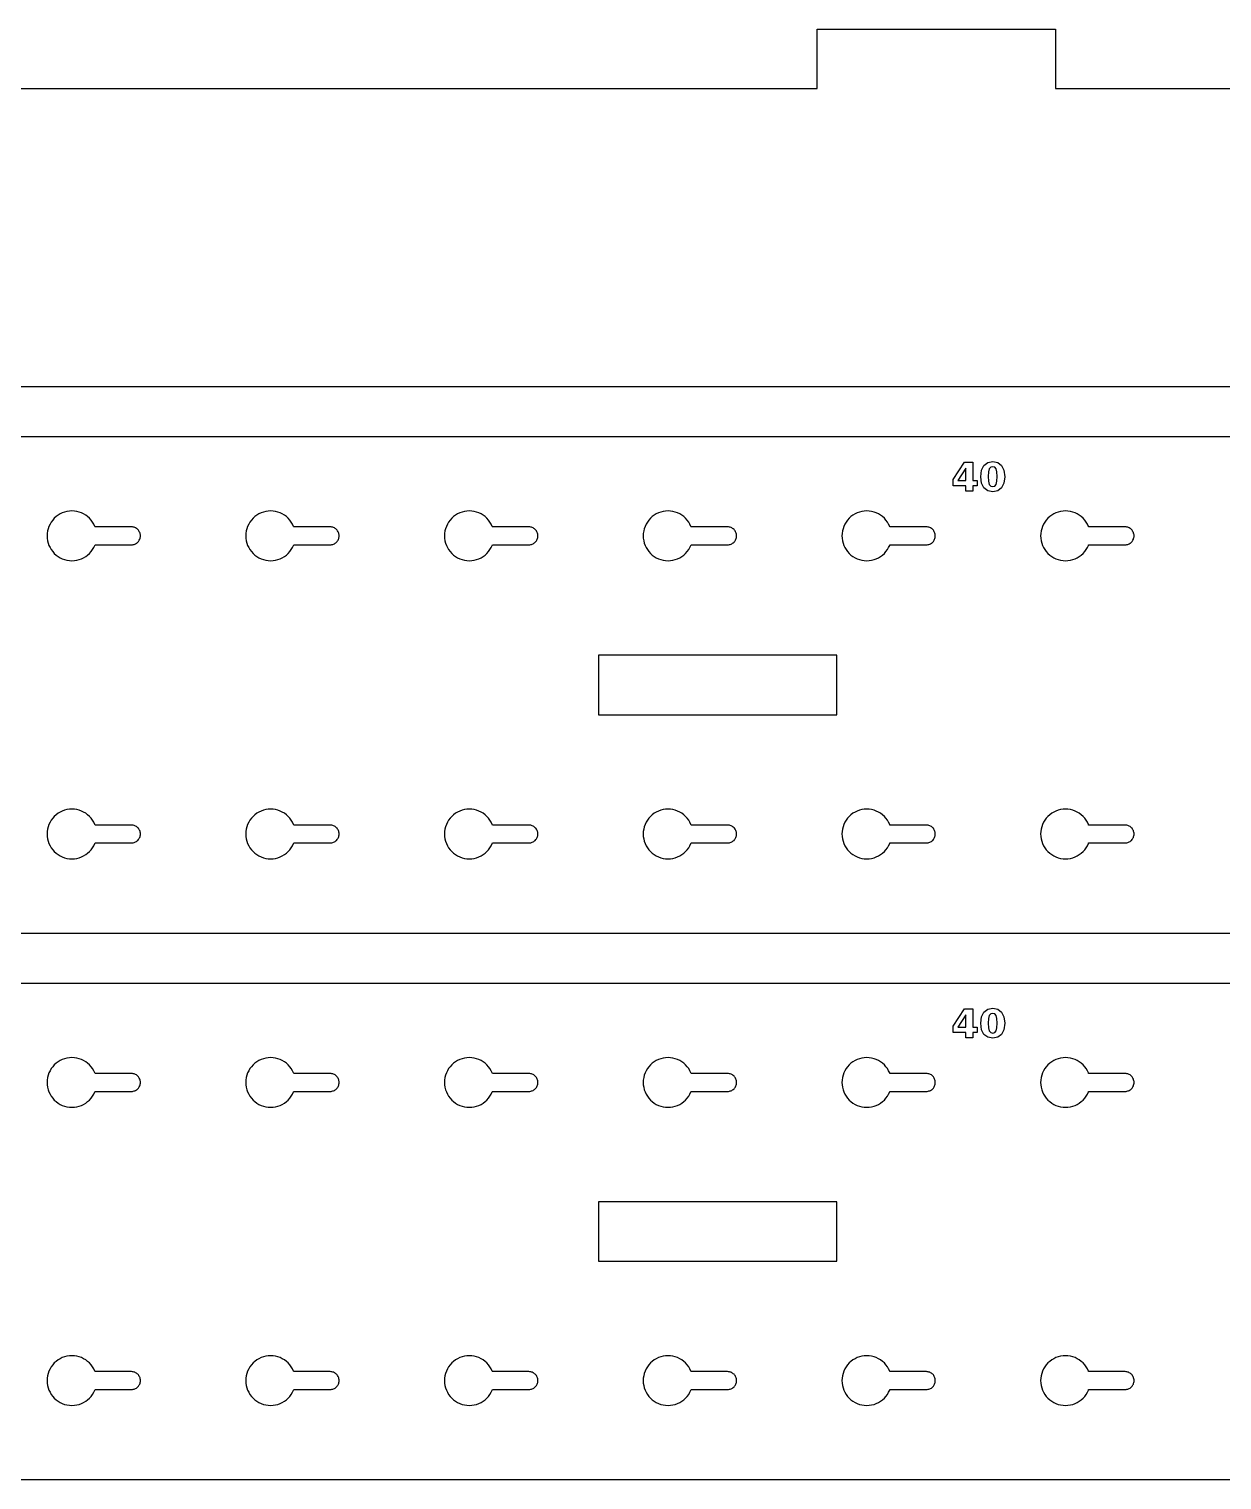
# Model space of a CAD drawing. Header units: millimetres. Extents: x 12 to 1034, y 12 to 869.
# Drawn here: x 334.2 to 454.2, y 722.7 to 868.7 of the extents above; entities that cross this region are included whole.
import ezdxf

# ---------------------------------------------------------------- set-up
doc = ezdxf.new("R2010")
doc.units = ezdxf.units.MM
doc.layers.add('CUT', color=1, linetype='Continuous')
doc.layers.add('ENGRAVE', color=5, linetype='Continuous')

msp = doc.modelspace()

# ---------------------------------------------------------------- linework, layer by layer
at = {"layer": 'CUT', "color": 1}
msp.add_lwpolyline([(780.5, 832.72), (40.5, 832.72), (40.5, 837.72), (12.5, 837.72), (12.5, 857.72), (40.5, 857.72), (40.5, 862.72), (83.5, 862.72), (83.5, 868.72), (107.5, 868.72), (107.5, 862.72), (193.5, 862.72), (193.5, 868.72), (217.5, 868.72), (217.5, 862.72), (303.5, 862.72), (303.5, 868.72), (327.5, 868.72), (327.5, 862.72), (413.5, 862.72), (413.5, 868.72), (437.5, 868.72), (437.5, 862.72), (523.5, 862.72)], dxfattribs=at)
for points in [[(12.5, 822.72), (18.5, 822.72), (18.5, 827.72), (758.5, 827.72), (758.5, 822.72), (764.5, 822.72), (764.5, 782.72), (758.5, 782.72), (758.5, 777.72), (18.5, 777.72), (18.5, 782.72), (12.5, 782.72)], [(340.09, 815.79), (340.27, 815.95), (340.43, 816.13), (340.58, 816.33), (340.7, 816.54), (340.81, 816.76), (340.83, 816.82), (344.5, 816.82), (344.59, 816.82), (344.68, 816.84), (344.76, 816.86), (344.84, 816.89), (344.92, 816.92), (345, 816.97), (345.07, 817.02), (345.14, 817.08), (345.2, 817.15), (345.25, 817.22), (345.29, 817.29), (345.33, 817.37), (345.36, 817.46), (345.38, 817.54), (345.4, 817.63), (345.4, 817.72), (345.4, 817.81), (345.38, 817.89), (345.36, 817.98), (345.33, 818.06), (345.29, 818.14), (345.25, 818.22), (345.2, 818.29), (345.14, 818.35), (345.07, 818.41), (345, 818.47), (344.92, 818.51), (344.84, 818.55), (344.76, 818.58), (344.68, 818.6), (344.59, 818.61), (344.5, 818.62), (340.83, 818.62), (340.81, 818.67), (340.7, 818.9), (340.58, 819.11), (340.43, 819.3), (340.27, 819.49), (340.09, 819.65), (339.89, 819.8), (339.68, 819.92), (339.46, 820.03), (339.23, 820.11), (338.99, 820.17), (338.75, 820.21), (338.5, 820.22), (338.25, 820.21), (338.01, 820.17), (337.77, 820.11), (337.54, 820.03), (337.32, 819.92), (337.11, 819.8), (336.91, 819.65), (336.73, 819.49), (336.57, 819.3), (336.42, 819.11), (336.3, 818.9), (336.19, 818.67), (336.11, 818.44), (336.05, 818.21), (336.01, 817.96), (336, 817.72), (336.01, 817.47), (336.05, 817.23), (336.11, 816.99), (336.19, 816.76), (336.3, 816.54), (336.42, 816.33), (336.57, 816.13), (336.73, 815.95), (336.91, 815.79), (337.11, 815.64), (337.32, 815.51), (337.54, 815.41), (337.77, 815.33), (338.01, 815.27), (338.25, 815.23), (338.5, 815.22), (338.75, 815.23), (338.99, 815.27), (339.23, 815.33), (339.46, 815.41), (339.68, 815.51), (339.89, 815.64)], [(360.09, 815.79), (360.27, 815.95), (360.43, 816.13), (360.58, 816.33), (360.7, 816.54), (360.81, 816.76), (360.83, 816.82), (364.5, 816.82), (364.59, 816.82), (364.68, 816.84), (364.76, 816.86), (364.84, 816.89), (364.92, 816.92), (365, 816.97), (365.07, 817.02), (365.14, 817.08), (365.2, 817.15), (365.25, 817.22), (365.29, 817.29), (365.33, 817.37), (365.36, 817.46), (365.38, 817.54), (365.4, 817.63), (365.4, 817.72), (365.4, 817.81), (365.38, 817.89), (365.36, 817.98), (365.33, 818.06), (365.29, 818.14), (365.25, 818.22), (365.2, 818.29), (365.14, 818.35), (365.07, 818.41), (365, 818.47), (364.92, 818.51), (364.84, 818.55), (364.76, 818.58), (364.68, 818.6), (364.59, 818.61), (364.5, 818.62), (360.83, 818.62), (360.81, 818.67), (360.7, 818.9), (360.58, 819.11), (360.43, 819.3), (360.27, 819.49), (360.09, 819.65), (359.89, 819.8), (359.68, 819.92), (359.46, 820.03), (359.23, 820.11), (358.99, 820.17), (358.75, 820.21), (358.5, 820.22), (358.25, 820.21), (358.01, 820.17), (357.77, 820.11), (357.54, 820.03), (357.32, 819.92), (357.11, 819.8), (356.91, 819.65), (356.73, 819.49), (356.57, 819.3), (356.42, 819.11), (356.3, 818.9), (356.19, 818.67), (356.11, 818.44), (356.05, 818.21), (356.01, 817.96), (356, 817.72), (356.01, 817.47), (356.05, 817.23), (356.11, 816.99), (356.19, 816.76), (356.3, 816.54), (356.42, 816.33), (356.57, 816.13), (356.73, 815.95), (356.91, 815.79), (357.11, 815.64), (357.32, 815.51), (357.54, 815.41), (357.77, 815.33), (358.01, 815.27), (358.25, 815.23), (358.5, 815.22), (358.75, 815.23), (358.99, 815.27), (359.23, 815.33), (359.46, 815.41), (359.68, 815.51), (359.89, 815.64)], [(379.89, 815.64), (380.09, 815.79), (380.27, 815.95), (380.43, 816.13), (380.58, 816.33), (380.7, 816.54), (380.81, 816.76), (380.83, 816.82), (384.5, 816.82), (384.59, 816.82), (384.68, 816.84), (384.76, 816.86), (384.84, 816.89), (384.92, 816.92), (385, 816.97), (385.07, 817.02), (385.14, 817.08), (385.2, 817.15), (385.25, 817.22), (385.29, 817.29), (385.33, 817.37), (385.36, 817.46), (385.38, 817.54), (385.4, 817.63), (385.4, 817.72), (385.4, 817.81), (385.38, 817.89), (385.36, 817.98), (385.33, 818.06), (385.29, 818.14), (385.25, 818.22), (385.2, 818.29), (385.14, 818.35), (385.07, 818.41), (385, 818.47), (384.92, 818.51), (384.84, 818.55), (384.76, 818.58), (384.68, 818.6), (384.59, 818.61), (384.5, 818.62), (380.83, 818.62), (380.81, 818.67), (380.7, 818.9), (380.58, 819.11), (380.43, 819.3), (380.27, 819.49), (380.09, 819.65), (379.89, 819.8), (379.68, 819.92), (379.46, 820.03), (379.23, 820.11), (378.99, 820.17), (378.75, 820.21), (378.5, 820.22), (378.25, 820.21), (378.01, 820.17), (377.77, 820.11), (377.54, 820.03), (377.32, 819.92), (377.11, 819.8), (376.91, 819.65), (376.73, 819.49), (376.57, 819.3), (376.42, 819.11), (376.3, 818.9), (376.19, 818.67), (376.11, 818.44), (376.05, 818.21), (376.01, 817.96), (376, 817.72), (376.01, 817.47), (376.05, 817.23), (376.11, 816.99), (376.19, 816.76), (376.3, 816.54), (376.42, 816.33), (376.57, 816.13), (376.73, 815.95), (376.91, 815.79), (377.11, 815.64), (377.32, 815.51), (377.54, 815.41), (377.77, 815.33), (378.01, 815.27), (378.25, 815.23), (378.5, 815.22), (378.75, 815.23), (378.99, 815.27), (379.23, 815.33), (379.46, 815.41), (379.68, 815.51)], [(399.89, 815.64), (400.09, 815.79), (400.27, 815.95), (400.43, 816.13), (400.58, 816.33), (400.7, 816.54), (400.81, 816.76), (400.83, 816.82), (404.5, 816.82), (404.59, 816.82), (404.68, 816.84), (404.76, 816.86), (404.84, 816.89), (404.92, 816.92), (405, 816.97), (405.07, 817.02), (405.14, 817.08), (405.2, 817.15), (405.25, 817.22), (405.29, 817.29), (405.33, 817.37), (405.36, 817.46), (405.38, 817.54), (405.4, 817.63), (405.4, 817.72), (405.4, 817.81), (405.38, 817.89), (405.36, 817.98), (405.33, 818.06), (405.29, 818.14), (405.25, 818.22), (405.2, 818.29), (405.14, 818.35), (405.07, 818.41), (405, 818.47), (404.92, 818.51), (404.84, 818.55), (404.76, 818.58), (404.68, 818.6), (404.59, 818.61), (404.5, 818.62), (400.83, 818.62), (400.81, 818.67), (400.7, 818.9), (400.58, 819.11), (400.43, 819.3), (400.27, 819.49), (400.09, 819.65), (399.89, 819.8), (399.68, 819.92), (399.46, 820.03), (399.23, 820.11), (398.99, 820.17), (398.75, 820.21), (398.5, 820.22), (398.25, 820.21), (398.01, 820.17), (397.77, 820.11), (397.54, 820.03), (397.32, 819.92), (397.11, 819.8), (396.91, 819.65), (396.73, 819.49), (396.57, 819.3), (396.42, 819.11), (396.3, 818.9), (396.19, 818.67), (396.11, 818.44), (396.05, 818.21), (396.01, 817.96), (396, 817.72), (396.01, 817.47), (396.05, 817.23), (396.11, 816.99), (396.19, 816.76), (396.3, 816.54), (396.42, 816.33), (396.57, 816.13), (396.73, 815.95), (396.91, 815.79), (397.11, 815.64), (397.32, 815.51), (397.54, 815.41), (397.77, 815.33), (398.01, 815.27), (398.25, 815.23), (398.5, 815.22), (398.75, 815.23), (398.99, 815.27), (399.23, 815.33), (399.46, 815.41), (399.68, 815.51)], [(420.09, 815.79), (420.27, 815.95), (420.43, 816.13), (420.58, 816.33), (420.7, 816.54), (420.81, 816.76), (420.83, 816.82), (424.5, 816.82), (424.59, 816.82), (424.68, 816.84), (424.76, 816.86), (424.84, 816.89), (424.92, 816.92), (425, 816.97), (425.07, 817.02), (425.14, 817.08), (425.2, 817.15), (425.25, 817.22), (425.29, 817.29), (425.33, 817.37), (425.36, 817.46), (425.38, 817.54), (425.4, 817.63), (425.4, 817.72), (425.4, 817.81), (425.38, 817.89), (425.36, 817.98), (425.33, 818.06), (425.29, 818.14), (425.25, 818.22), (425.2, 818.29), (425.14, 818.35), (425.07, 818.41), (425, 818.47), (424.92, 818.51), (424.84, 818.55), (424.76, 818.58), (424.68, 818.6), (424.59, 818.61), (424.5, 818.62), (420.83, 818.62), (420.81, 818.67), (420.7, 818.9), (420.58, 819.11), (420.43, 819.3), (420.27, 819.49), (420.09, 819.65), (419.89, 819.8), (419.68, 819.92), (419.46, 820.03), (419.23, 820.11), (418.99, 820.17), (418.75, 820.21), (418.5, 820.22), (418.25, 820.21), (418.01, 820.17), (417.77, 820.11), (417.54, 820.03), (417.32, 819.92), (417.11, 819.8), (416.91, 819.65), (416.73, 819.49), (416.57, 819.3), (416.42, 819.11), (416.3, 818.9), (416.19, 818.67), (416.11, 818.44), (416.05, 818.21), (416.01, 817.96), (416, 817.72), (416.01, 817.47), (416.05, 817.23), (416.11, 816.99), (416.19, 816.76), (416.3, 816.54), (416.42, 816.33), (416.57, 816.13), (416.73, 815.95), (416.91, 815.79), (417.11, 815.64), (417.32, 815.51), (417.54, 815.41), (417.77, 815.33), (418.01, 815.27), (418.25, 815.23), (418.5, 815.22), (418.75, 815.23), (418.99, 815.27), (419.23, 815.33), (419.46, 815.41), (419.68, 815.51), (419.89, 815.64)], [(440.09, 815.79), (440.27, 815.95), (440.43, 816.13), (440.58, 816.33), (440.7, 816.54), (440.81, 816.76), (440.83, 816.82), (444.5, 816.82), (444.59, 816.82), (444.68, 816.84), (444.76, 816.86), (444.84, 816.89), (444.92, 816.92), (445, 816.97), (445.07, 817.02), (445.14, 817.08), (445.2, 817.15), (445.25, 817.22), (445.29, 817.29), (445.33, 817.37), (445.36, 817.46), (445.38, 817.54), (445.4, 817.63), (445.4, 817.72), (445.4, 817.81), (445.38, 817.89), (445.36, 817.98), (445.33, 818.06), (445.29, 818.14), (445.25, 818.22), (445.2, 818.29), (445.14, 818.35), (445.07, 818.41), (445, 818.47), (444.92, 818.51), (444.84, 818.55), (444.76, 818.58), (444.68, 818.6), (444.59, 818.61), (444.5, 818.62), (440.83, 818.62), (440.81, 818.67), (440.7, 818.9), (440.58, 819.11), (440.43, 819.3), (440.27, 819.49), (440.09, 819.65), (439.89, 819.8), (439.68, 819.92), (439.46, 820.03), (439.23, 820.11), (438.99, 820.17), (438.75, 820.21), (438.5, 820.22), (438.25, 820.21), (438.01, 820.17), (437.77, 820.11), (437.54, 820.03), (437.32, 819.92), (437.11, 819.8), (436.91, 819.65), (436.73, 819.49), (436.57, 819.3), (436.42, 819.11), (436.3, 818.9), (436.19, 818.67), (436.11, 818.44), (436.05, 818.21), (436.01, 817.96), (436, 817.72), (436.01, 817.47), (436.05, 817.23), (436.11, 816.99), (436.19, 816.76), (436.3, 816.54), (436.42, 816.33), (436.57, 816.13), (436.73, 815.95), (436.91, 815.79), (437.11, 815.64), (437.32, 815.51), (437.54, 815.41), (437.77, 815.33), (438.01, 815.27), (438.25, 815.23), (438.5, 815.22), (438.75, 815.23), (438.99, 815.27), (439.23, 815.33), (439.46, 815.41), (439.68, 815.51), (439.89, 815.64)], [(391.5, 805.72), (391.5, 799.72), (415.5, 799.72), (415.5, 805.72)], [(339.89, 785.64), (340.09, 785.79), (340.27, 785.95), (340.43, 786.13), (340.58, 786.33), (340.7, 786.54), (340.81, 786.76), (340.83, 786.82), (344.5, 786.82), (344.59, 786.82), (344.68, 786.84), (344.76, 786.86), (344.84, 786.89), (344.92, 786.92), (345, 786.97), (345.07, 787.02), (345.14, 787.08), (345.2, 787.15), (345.25, 787.22), (345.29, 787.29), (345.33, 787.37), (345.36, 787.46), (345.38, 787.54), (345.4, 787.63), (345.4, 787.72), (345.4, 787.81), (345.38, 787.89), (345.36, 787.98), (345.33, 788.06), (345.29, 788.14), (345.25, 788.22), (345.2, 788.29), (345.14, 788.35), (345.07, 788.41), (345, 788.47), (344.92, 788.51), (344.84, 788.55), (344.76, 788.58), (344.68, 788.6), (344.59, 788.61), (344.5, 788.62), (340.83, 788.62), (340.81, 788.67), (340.7, 788.9), (340.58, 789.11), (340.43, 789.3), (340.27, 789.49), (340.09, 789.65), (339.89, 789.8), (339.68, 789.92), (339.46, 790.03), (339.23, 790.11), (338.99, 790.17), (338.75, 790.21), (338.5, 790.22), (338.25, 790.21), (338.01, 790.17), (337.77, 790.11), (337.54, 790.03), (337.32, 789.92), (337.11, 789.8), (336.91, 789.65), (336.73, 789.49), (336.57, 789.3), (336.42, 789.11), (336.3, 788.9), (336.19, 788.67), (336.11, 788.44), (336.05, 788.21), (336.01, 787.96), (336, 787.72), (336.01, 787.47), (336.05, 787.23), (336.11, 786.99), (336.19, 786.76), (336.3, 786.54), (336.42, 786.33), (336.57, 786.13), (336.73, 785.95), (336.91, 785.79), (337.11, 785.64), (337.32, 785.51), (337.54, 785.41), (337.77, 785.33), (338.01, 785.27), (338.25, 785.23), (338.5, 785.22), (338.75, 785.23), (338.99, 785.27), (339.23, 785.33), (339.46, 785.41), (339.68, 785.51)], [(360.09, 785.79), (360.27, 785.95), (360.43, 786.13), (360.58, 786.33), (360.7, 786.54), (360.81, 786.76), (360.83, 786.82), (364.5, 786.82), (364.59, 786.82), (364.68, 786.84), (364.76, 786.86), (364.84, 786.89), (364.92, 786.92), (365, 786.97), (365.07, 787.02), (365.14, 787.08), (365.2, 787.15), (365.25, 787.22), (365.29, 787.29), (365.33, 787.37), (365.36, 787.46), (365.38, 787.54), (365.4, 787.63), (365.4, 787.72), (365.4, 787.81), (365.38, 787.89), (365.36, 787.98), (365.33, 788.06), (365.29, 788.14), (365.25, 788.22), (365.2, 788.29), (365.14, 788.35), (365.07, 788.41), (365, 788.47), (364.92, 788.51), (364.84, 788.55), (364.76, 788.58), (364.68, 788.6), (364.59, 788.61), (364.5, 788.62), (360.83, 788.62), (360.81, 788.67), (360.7, 788.9), (360.58, 789.11), (360.43, 789.3), (360.27, 789.49), (360.09, 789.65), (359.89, 789.8), (359.68, 789.92), (359.46, 790.03), (359.23, 790.11), (358.99, 790.17), (358.75, 790.21), (358.5, 790.22), (358.25, 790.21), (358.01, 790.17), (357.77, 790.11), (357.54, 790.03), (357.32, 789.92), (357.11, 789.8), (356.91, 789.65), (356.73, 789.49), (356.57, 789.3), (356.42, 789.11), (356.3, 788.9), (356.19, 788.67), (356.11, 788.44), (356.05, 788.21), (356.01, 787.96), (356, 787.72), (356.01, 787.47), (356.05, 787.23), (356.11, 786.99), (356.19, 786.76), (356.3, 786.54), (356.42, 786.33), (356.57, 786.13), (356.73, 785.95), (356.91, 785.79), (357.11, 785.64), (357.32, 785.51), (357.54, 785.41), (357.77, 785.33), (358.01, 785.27), (358.25, 785.23), (358.5, 785.22), (358.75, 785.23), (358.99, 785.27), (359.23, 785.33), (359.46, 785.41), (359.68, 785.51), (359.89, 785.64)], [(380.09, 785.79), (380.27, 785.95), (380.43, 786.13), (380.58, 786.33), (380.7, 786.54), (380.81, 786.76), (380.83, 786.82), (384.5, 786.82), (384.59, 786.82), (384.68, 786.84), (384.76, 786.86), (384.84, 786.89), (384.92, 786.92), (385, 786.97), (385.07, 787.02), (385.14, 787.08), (385.2, 787.15), (385.25, 787.22), (385.29, 787.29), (385.33, 787.37), (385.36, 787.46), (385.38, 787.54), (385.4, 787.63), (385.4, 787.72), (385.4, 787.81), (385.38, 787.89), (385.36, 787.98), (385.33, 788.06), (385.29, 788.14), (385.25, 788.22), (385.2, 788.29), (385.14, 788.35), (385.07, 788.41), (385, 788.47), (384.92, 788.51), (384.84, 788.55), (384.76, 788.58), (384.68, 788.6), (384.59, 788.61), (384.5, 788.62), (380.83, 788.62), (380.81, 788.67), (380.7, 788.9), (380.58, 789.11), (380.43, 789.3), (380.27, 789.49), (380.09, 789.65), (379.89, 789.8), (379.68, 789.92), (379.46, 790.03), (379.23, 790.11), (378.99, 790.17), (378.75, 790.21), (378.5, 790.22), (378.25, 790.21), (378.01, 790.17), (377.77, 790.11), (377.54, 790.03), (377.32, 789.92), (377.11, 789.8), (376.91, 789.65), (376.73, 789.49), (376.57, 789.3), (376.42, 789.11), (376.3, 788.9), (376.19, 788.67), (376.11, 788.44), (376.05, 788.21), (376.01, 787.96), (376, 787.72), (376.01, 787.47), (376.05, 787.23), (376.11, 786.99), (376.19, 786.76), (376.3, 786.54), (376.42, 786.33), (376.57, 786.13), (376.73, 785.95), (376.91, 785.79), (377.11, 785.64), (377.32, 785.51), (377.54, 785.41), (377.77, 785.33), (378.01, 785.27), (378.25, 785.23), (378.5, 785.22), (378.75, 785.23), (378.99, 785.27), (379.23, 785.33), (379.46, 785.41), (379.68, 785.51), (379.89, 785.64)], [(400.09, 785.79), (400.27, 785.95), (400.43, 786.13), (400.58, 786.33), (400.7, 786.54), (400.81, 786.76), (400.83, 786.82), (404.5, 786.82), (404.59, 786.82), (404.68, 786.84), (404.76, 786.86), (404.84, 786.89), (404.92, 786.92), (405, 786.97), (405.07, 787.02), (405.14, 787.08), (405.2, 787.15), (405.25, 787.22), (405.29, 787.29), (405.33, 787.37), (405.36, 787.46), (405.38, 787.54), (405.4, 787.63), (405.4, 787.72), (405.4, 787.81), (405.38, 787.89), (405.36, 787.98), (405.33, 788.06), (405.29, 788.14), (405.25, 788.22), (405.2, 788.29), (405.14, 788.35), (405.07, 788.41), (405, 788.47), (404.92, 788.51), (404.84, 788.55), (404.76, 788.58), (404.68, 788.6), (404.59, 788.61), (404.5, 788.62), (400.83, 788.62), (400.81, 788.67), (400.7, 788.9), (400.58, 789.11), (400.43, 789.3), (400.27, 789.49), (400.09, 789.65), (399.89, 789.8), (399.68, 789.92), (399.46, 790.03), (399.23, 790.11), (398.99, 790.17), (398.75, 790.21), (398.5, 790.22), (398.25, 790.21), (398.01, 790.17), (397.77, 790.11), (397.54, 790.03), (397.32, 789.92), (397.11, 789.8), (396.91, 789.65), (396.73, 789.49), (396.57, 789.3), (396.42, 789.11), (396.3, 788.9), (396.19, 788.67), (396.11, 788.44), (396.05, 788.21), (396.01, 787.96), (396, 787.72), (396.01, 787.47), (396.05, 787.23), (396.11, 786.99), (396.19, 786.76), (396.3, 786.54), (396.42, 786.33), (396.57, 786.13), (396.73, 785.95), (396.91, 785.79), (397.11, 785.64), (397.32, 785.51), (397.54, 785.41), (397.77, 785.33), (398.01, 785.27), (398.25, 785.23), (398.5, 785.22), (398.75, 785.23), (398.99, 785.27), (399.23, 785.33), (399.46, 785.41), (399.68, 785.51), (399.89, 785.64)], [(419.89, 785.64), (420.09, 785.79), (420.27, 785.95), (420.43, 786.13), (420.58, 786.33), (420.7, 786.54), (420.81, 786.76), (420.83, 786.82), (424.5, 786.82), (424.59, 786.82), (424.68, 786.84), (424.76, 786.86), (424.84, 786.89), (424.92, 786.92), (425, 786.97), (425.07, 787.02), (425.14, 787.08), (425.2, 787.15), (425.25, 787.22), (425.29, 787.29), (425.33, 787.37), (425.36, 787.46), (425.38, 787.54), (425.4, 787.63), (425.4, 787.72), (425.4, 787.81), (425.38, 787.89), (425.36, 787.98), (425.33, 788.06), (425.29, 788.14), (425.25, 788.22), (425.2, 788.29), (425.14, 788.35), (425.07, 788.41), (425, 788.47), (424.92, 788.51), (424.84, 788.55), (424.76, 788.58), (424.68, 788.6), (424.59, 788.61), (424.5, 788.62), (420.83, 788.62), (420.81, 788.67), (420.7, 788.9), (420.58, 789.11), (420.43, 789.3), (420.27, 789.49), (420.09, 789.65), (419.89, 789.8), (419.68, 789.92), (419.46, 790.03), (419.23, 790.11), (418.99, 790.17), (418.75, 790.21), (418.5, 790.22), (418.25, 790.21), (418.01, 790.17), (417.77, 790.11), (417.54, 790.03), (417.32, 789.92), (417.11, 789.8), (416.91, 789.65), (416.73, 789.49), (416.57, 789.3), (416.42, 789.11), (416.3, 788.9), (416.19, 788.67), (416.11, 788.44), (416.05, 788.21), (416.01, 787.96), (416, 787.72), (416.01, 787.47), (416.05, 787.23), (416.11, 786.99), (416.19, 786.76), (416.3, 786.54), (416.42, 786.33), (416.57, 786.13), (416.73, 785.95), (416.91, 785.79), (417.11, 785.64), (417.32, 785.51), (417.54, 785.41), (417.77, 785.33), (418.01, 785.27), (418.25, 785.23), (418.5, 785.22), (418.75, 785.23), (418.99, 785.27), (419.23, 785.33), (419.46, 785.41), (419.68, 785.51)], [(439.89, 785.64), (440.09, 785.79), (440.27, 785.95), (440.43, 786.13), (440.58, 786.33), (440.7, 786.54), (440.81, 786.76), (440.83, 786.82), (444.5, 786.82), (444.59, 786.82), (444.68, 786.84), (444.76, 786.86), (444.84, 786.89), (444.92, 786.92), (445, 786.97), (445.07, 787.02), (445.14, 787.08), (445.2, 787.15), (445.25, 787.22), (445.29, 787.29), (445.33, 787.37), (445.36, 787.46), (445.38, 787.54), (445.4, 787.63), (445.4, 787.72), (445.4, 787.81), (445.38, 787.89), (445.36, 787.98), (445.33, 788.06), (445.29, 788.14), (445.25, 788.22), (445.2, 788.29), (445.14, 788.35), (445.07, 788.41), (445, 788.47), (444.92, 788.51), (444.84, 788.55), (444.76, 788.58), (444.68, 788.6), (444.59, 788.61), (444.5, 788.62), (440.83, 788.62), (440.81, 788.67), (440.7, 788.9), (440.58, 789.11), (440.43, 789.3), (440.27, 789.49), (440.09, 789.65), (439.89, 789.8), (439.68, 789.92), (439.46, 790.03), (439.23, 790.11), (438.99, 790.17), (438.75, 790.21), (438.5, 790.22), (438.25, 790.21), (438.01, 790.17), (437.77, 790.11), (437.54, 790.03), (437.32, 789.92), (437.11, 789.8), (436.91, 789.65), (436.73, 789.49), (436.57, 789.3), (436.42, 789.11), (436.3, 788.9), (436.19, 788.67), (436.11, 788.44), (436.05, 788.21), (436.01, 787.96), (436, 787.72), (436.01, 787.47), (436.05, 787.23), (436.11, 786.99), (436.19, 786.76), (436.3, 786.54), (436.42, 786.33), (436.57, 786.13), (436.73, 785.95), (436.91, 785.79), (437.11, 785.64), (437.32, 785.51), (437.54, 785.41), (437.77, 785.33), (438.01, 785.27), (438.25, 785.23), (438.5, 785.22), (438.75, 785.23), (438.99, 785.27), (439.23, 785.33), (439.46, 785.41), (439.68, 785.51)], [(12.5, 767.72), (18.5, 767.72), (18.5, 772.72), (758.5, 772.72), (758.5, 767.72), (764.5, 767.72), (764.5, 727.72), (758.5, 727.72), (758.5, 722.72), (18.5, 722.72), (18.5, 727.72), (12.5, 727.72)], [(340.09, 760.79), (340.27, 760.95), (340.43, 761.13), (340.58, 761.33), (340.7, 761.54), (340.81, 761.76), (340.83, 761.82), (344.5, 761.82), (344.59, 761.82), (344.68, 761.84), (344.76, 761.86), (344.84, 761.89), (344.92, 761.92), (345, 761.97), (345.07, 762.02), (345.14, 762.08), (345.2, 762.15), (345.25, 762.22), (345.29, 762.29), (345.33, 762.37), (345.36, 762.46), (345.38, 762.54), (345.4, 762.63), (345.4, 762.72), (345.4, 762.81), (345.38, 762.89), (345.36, 762.98), (345.33, 763.06), (345.29, 763.14), (345.25, 763.22), (345.2, 763.29), (345.14, 763.35), (345.07, 763.41), (345, 763.47), (344.92, 763.51), (344.84, 763.55), (344.76, 763.58), (344.68, 763.6), (344.59, 763.61), (344.5, 763.62), (340.83, 763.62), (340.81, 763.67), (340.7, 763.9), (340.58, 764.11), (340.43, 764.3), (340.27, 764.49), (340.09, 764.65), (339.89, 764.8), (339.68, 764.92), (339.46, 765.03), (339.23, 765.11), (338.99, 765.17), (338.75, 765.21), (338.5, 765.22), (338.25, 765.21), (338.01, 765.17), (337.77, 765.11), (337.54, 765.03), (337.32, 764.92), (337.11, 764.8), (336.91, 764.65), (336.73, 764.49), (336.57, 764.3), (336.42, 764.11), (336.3, 763.9), (336.19, 763.67), (336.11, 763.44), (336.05, 763.21), (336.01, 762.96), (336, 762.72), (336.01, 762.47), (336.05, 762.23), (336.11, 761.99), (336.19, 761.76), (336.3, 761.54), (336.42, 761.33), (336.57, 761.13), (336.73, 760.95), (336.91, 760.79), (337.11, 760.64), (337.32, 760.51), (337.54, 760.41), (337.77, 760.33), (338.01, 760.27), (338.25, 760.23), (338.5, 760.22), (338.75, 760.23), (338.99, 760.27), (339.23, 760.33), (339.46, 760.41), (339.68, 760.51), (339.89, 760.64)], [(360.09, 760.79), (360.27, 760.95), (360.43, 761.13), (360.58, 761.33), (360.7, 761.54), (360.81, 761.76), (360.83, 761.82), (364.5, 761.82), (364.59, 761.82), (364.68, 761.84), (364.76, 761.86), (364.84, 761.89), (364.92, 761.92), (365, 761.97), (365.07, 762.02), (365.14, 762.08), (365.2, 762.15), (365.25, 762.22), (365.29, 762.29), (365.33, 762.37), (365.36, 762.46), (365.38, 762.54), (365.4, 762.63), (365.4, 762.72), (365.4, 762.81), (365.38, 762.89), (365.36, 762.98), (365.33, 763.06), (365.29, 763.14), (365.25, 763.22), (365.2, 763.29), (365.14, 763.35), (365.07, 763.41), (365, 763.47), (364.92, 763.51), (364.84, 763.55), (364.76, 763.58), (364.68, 763.6), (364.59, 763.61), (364.5, 763.62), (360.83, 763.62), (360.81, 763.67), (360.7, 763.9), (360.58, 764.11), (360.43, 764.3), (360.27, 764.49), (360.09, 764.65), (359.89, 764.8), (359.68, 764.92), (359.46, 765.03), (359.23, 765.11), (358.99, 765.17), (358.75, 765.21), (358.5, 765.22), (358.25, 765.21), (358.01, 765.17), (357.77, 765.11), (357.54, 765.03), (357.32, 764.92), (357.11, 764.8), (356.91, 764.65), (356.73, 764.49), (356.57, 764.3), (356.42, 764.11), (356.3, 763.9), (356.19, 763.67), (356.11, 763.44), (356.05, 763.21), (356.01, 762.96), (356, 762.72), (356.01, 762.47), (356.05, 762.23), (356.11, 761.99), (356.19, 761.76), (356.3, 761.54), (356.42, 761.33), (356.57, 761.13), (356.73, 760.95), (356.91, 760.79), (357.11, 760.64), (357.32, 760.51), (357.54, 760.41), (357.77, 760.33), (358.01, 760.27), (358.25, 760.23), (358.5, 760.22), (358.75, 760.23), (358.99, 760.27), (359.23, 760.33), (359.46, 760.41), (359.68, 760.51), (359.89, 760.64)], [(379.89, 760.64), (380.09, 760.79), (380.27, 760.95), (380.43, 761.13), (380.58, 761.33), (380.7, 761.54), (380.81, 761.76), (380.83, 761.82), (384.5, 761.82), (384.59, 761.82), (384.68, 761.84), (384.76, 761.86), (384.84, 761.89), (384.92, 761.92), (385, 761.97), (385.07, 762.02), (385.14, 762.08), (385.2, 762.15), (385.25, 762.22), (385.29, 762.29), (385.33, 762.37), (385.36, 762.46), (385.38, 762.54), (385.4, 762.63), (385.4, 762.72), (385.4, 762.81), (385.38, 762.89), (385.36, 762.98), (385.33, 763.06), (385.29, 763.14), (385.25, 763.22), (385.2, 763.29), (385.14, 763.35), (385.07, 763.41), (385, 763.47), (384.92, 763.51), (384.84, 763.55), (384.76, 763.58), (384.68, 763.6), (384.59, 763.61), (384.5, 763.62), (380.83, 763.62), (380.81, 763.67), (380.7, 763.9), (380.58, 764.11), (380.43, 764.3), (380.27, 764.49), (380.09, 764.65), (379.89, 764.8), (379.68, 764.92), (379.46, 765.03), (379.23, 765.11), (378.99, 765.17), (378.75, 765.21), (378.5, 765.22), (378.25, 765.21), (378.01, 765.17), (377.77, 765.11), (377.54, 765.03), (377.32, 764.92), (377.11, 764.8), (376.91, 764.65), (376.73, 764.49), (376.57, 764.3), (376.42, 764.11), (376.3, 763.9), (376.19, 763.67), (376.11, 763.44), (376.05, 763.21), (376.01, 762.96), (376, 762.72), (376.01, 762.47), (376.05, 762.23), (376.11, 761.99), (376.19, 761.76), (376.3, 761.54), (376.42, 761.33), (376.57, 761.13), (376.73, 760.95), (376.91, 760.79), (377.11, 760.64), (377.32, 760.51), (377.54, 760.41), (377.77, 760.33), (378.01, 760.27), (378.25, 760.23), (378.5, 760.22), (378.75, 760.23), (378.99, 760.27), (379.23, 760.33), (379.46, 760.41), (379.68, 760.51)], [(399.89, 760.64), (400.09, 760.79), (400.27, 760.95), (400.43, 761.13), (400.58, 761.33), (400.7, 761.54), (400.81, 761.76), (400.83, 761.82), (404.5, 761.82), (404.59, 761.82), (404.68, 761.84), (404.76, 761.86), (404.84, 761.89), (404.92, 761.92), (405, 761.97), (405.07, 762.02), (405.14, 762.08), (405.2, 762.15), (405.25, 762.22), (405.29, 762.29), (405.33, 762.37), (405.36, 762.46), (405.38, 762.54), (405.4, 762.63), (405.4, 762.72), (405.4, 762.81), (405.38, 762.89), (405.36, 762.98), (405.33, 763.06), (405.29, 763.14), (405.25, 763.22), (405.2, 763.29), (405.14, 763.35), (405.07, 763.41), (405, 763.47), (404.92, 763.51), (404.84, 763.55), (404.76, 763.58), (404.68, 763.6), (404.59, 763.61), (404.5, 763.62), (400.83, 763.62), (400.81, 763.67), (400.7, 763.9), (400.58, 764.11), (400.43, 764.3), (400.27, 764.49), (400.09, 764.65), (399.89, 764.8), (399.68, 764.92), (399.46, 765.03), (399.23, 765.11), (398.99, 765.17), (398.75, 765.21), (398.5, 765.22), (398.25, 765.21), (398.01, 765.17), (397.77, 765.11), (397.54, 765.03), (397.32, 764.92), (397.11, 764.8), (396.91, 764.65), (396.73, 764.49), (396.57, 764.3), (396.42, 764.11), (396.3, 763.9), (396.19, 763.67), (396.11, 763.44), (396.05, 763.21), (396.01, 762.96), (396, 762.72), (396.01, 762.47), (396.05, 762.23), (396.11, 761.99), (396.19, 761.76), (396.3, 761.54), (396.42, 761.33), (396.57, 761.13), (396.73, 760.95), (396.91, 760.79), (397.11, 760.64), (397.32, 760.51), (397.54, 760.41), (397.77, 760.33), (398.01, 760.27), (398.25, 760.23), (398.5, 760.22), (398.75, 760.23), (398.99, 760.27), (399.23, 760.33), (399.46, 760.41), (399.68, 760.51)], [(420.09, 760.79), (420.27, 760.95), (420.43, 761.13), (420.58, 761.33), (420.7, 761.54), (420.81, 761.76), (420.83, 761.82), (424.5, 761.82), (424.59, 761.82), (424.68, 761.84), (424.76, 761.86), (424.84, 761.89), (424.92, 761.92), (425, 761.97), (425.07, 762.02), (425.14, 762.08), (425.2, 762.15), (425.25, 762.22), (425.29, 762.29), (425.33, 762.37), (425.36, 762.46), (425.38, 762.54), (425.4, 762.63), (425.4, 762.72), (425.4, 762.81), (425.38, 762.89), (425.36, 762.98), (425.33, 763.06), (425.29, 763.14), (425.25, 763.22), (425.2, 763.29), (425.14, 763.35), (425.07, 763.41), (425, 763.47), (424.92, 763.51), (424.84, 763.55), (424.76, 763.58), (424.68, 763.6), (424.59, 763.61), (424.5, 763.62), (420.83, 763.62), (420.81, 763.67), (420.7, 763.9), (420.58, 764.11), (420.43, 764.3), (420.27, 764.49), (420.09, 764.65), (419.89, 764.8), (419.68, 764.92), (419.46, 765.03), (419.23, 765.11), (418.99, 765.17), (418.75, 765.21), (418.5, 765.22), (418.25, 765.21), (418.01, 765.17), (417.77, 765.11), (417.54, 765.03), (417.32, 764.92), (417.11, 764.8), (416.91, 764.65), (416.73, 764.49), (416.57, 764.3), (416.42, 764.11), (416.3, 763.9), (416.19, 763.67), (416.11, 763.44), (416.05, 763.21), (416.01, 762.96), (416, 762.72), (416.01, 762.47), (416.05, 762.23), (416.11, 761.99), (416.19, 761.76), (416.3, 761.54), (416.42, 761.33), (416.57, 761.13), (416.73, 760.95), (416.91, 760.79), (417.11, 760.64), (417.32, 760.51), (417.54, 760.41), (417.77, 760.33), (418.01, 760.27), (418.25, 760.23), (418.5, 760.22), (418.75, 760.23), (418.99, 760.27), (419.23, 760.33), (419.46, 760.41), (419.68, 760.51), (419.89, 760.64)], [(440.09, 760.79), (440.27, 760.95), (440.43, 761.13), (440.58, 761.33), (440.7, 761.54), (440.81, 761.76), (440.83, 761.82), (444.5, 761.82), (444.59, 761.82), (444.68, 761.84), (444.76, 761.86), (444.84, 761.89), (444.92, 761.92), (445, 761.97), (445.07, 762.02), (445.14, 762.08), (445.2, 762.15), (445.25, 762.22), (445.29, 762.29), (445.33, 762.37), (445.36, 762.46), (445.38, 762.54), (445.4, 762.63), (445.4, 762.72), (445.4, 762.81), (445.38, 762.89), (445.36, 762.98), (445.33, 763.06), (445.29, 763.14), (445.25, 763.22), (445.2, 763.29), (445.14, 763.35), (445.07, 763.41), (445, 763.47), (444.92, 763.51), (444.84, 763.55), (444.76, 763.58), (444.68, 763.6), (444.59, 763.61), (444.5, 763.62), (440.83, 763.62), (440.81, 763.67), (440.7, 763.9), (440.58, 764.11), (440.43, 764.3), (440.27, 764.49), (440.09, 764.65), (439.89, 764.8), (439.68, 764.92), (439.46, 765.03), (439.23, 765.11), (438.99, 765.17), (438.75, 765.21), (438.5, 765.22), (438.25, 765.21), (438.01, 765.17), (437.77, 765.11), (437.54, 765.03), (437.32, 764.92), (437.11, 764.8), (436.91, 764.65), (436.73, 764.49), (436.57, 764.3), (436.42, 764.11), (436.3, 763.9), (436.19, 763.67), (436.11, 763.44), (436.05, 763.21), (436.01, 762.96), (436, 762.72), (436.01, 762.47), (436.05, 762.23), (436.11, 761.99), (436.19, 761.76), (436.3, 761.54), (436.42, 761.33), (436.57, 761.13), (436.73, 760.95), (436.91, 760.79), (437.11, 760.64), (437.32, 760.51), (437.54, 760.41), (437.77, 760.33), (438.01, 760.27), (438.25, 760.23), (438.5, 760.22), (438.75, 760.23), (438.99, 760.27), (439.23, 760.33), (439.46, 760.41), (439.68, 760.51), (439.89, 760.64)], [(391.5, 750.72), (391.5, 744.72), (415.5, 744.72), (415.5, 750.72)], [(339.89, 730.64), (340.09, 730.79), (340.27, 730.95), (340.43, 731.13), (340.58, 731.33), (340.7, 731.54), (340.81, 731.76), (340.83, 731.82), (344.5, 731.82), (344.59, 731.82), (344.68, 731.84), (344.76, 731.86), (344.84, 731.89), (344.92, 731.92), (345, 731.97), (345.07, 732.02), (345.14, 732.08), (345.2, 732.15), (345.25, 732.22), (345.29, 732.29), (345.33, 732.37), (345.36, 732.46), (345.38, 732.54), (345.4, 732.63), (345.4, 732.72), (345.4, 732.81), (345.38, 732.89), (345.36, 732.98), (345.33, 733.06), (345.29, 733.14), (345.25, 733.22), (345.2, 733.29), (345.14, 733.35), (345.07, 733.41), (345, 733.47), (344.92, 733.51), (344.84, 733.55), (344.76, 733.58), (344.68, 733.6), (344.59, 733.61), (344.5, 733.62), (340.83, 733.62), (340.81, 733.67), (340.7, 733.9), (340.58, 734.11), (340.43, 734.3), (340.27, 734.49), (340.09, 734.65), (339.89, 734.8), (339.68, 734.92), (339.46, 735.03), (339.23, 735.11), (338.99, 735.17), (338.75, 735.21), (338.5, 735.22), (338.25, 735.21), (338.01, 735.17), (337.77, 735.11), (337.54, 735.03), (337.32, 734.92), (337.11, 734.8), (336.91, 734.65), (336.73, 734.49), (336.57, 734.3), (336.42, 734.11), (336.3, 733.9), (336.19, 733.67), (336.11, 733.44), (336.05, 733.21), (336.01, 732.96), (336, 732.72), (336.01, 732.47), (336.05, 732.23), (336.11, 731.99), (336.19, 731.76), (336.3, 731.54), (336.42, 731.33), (336.57, 731.13), (336.73, 730.95), (336.91, 730.79), (337.11, 730.64), (337.32, 730.51), (337.54, 730.41), (337.77, 730.33), (338.01, 730.27), (338.25, 730.23), (338.5, 730.22), (338.75, 730.23), (338.99, 730.27), (339.23, 730.33), (339.46, 730.41), (339.68, 730.51)], [(360.09, 730.79), (360.27, 730.95), (360.43, 731.13), (360.58, 731.33), (360.7, 731.54), (360.81, 731.76), (360.83, 731.82), (364.5, 731.82), (364.59, 731.82), (364.68, 731.84), (364.76, 731.86), (364.84, 731.89), (364.92, 731.92), (365, 731.97), (365.07, 732.02), (365.14, 732.08), (365.2, 732.15), (365.25, 732.22), (365.29, 732.29), (365.33, 732.37), (365.36, 732.46), (365.38, 732.54), (365.4, 732.63), (365.4, 732.72), (365.4, 732.81), (365.38, 732.89), (365.36, 732.98), (365.33, 733.06), (365.29, 733.14), (365.25, 733.22), (365.2, 733.29), (365.14, 733.35), (365.07, 733.41), (365, 733.47), (364.92, 733.51), (364.84, 733.55), (364.76, 733.58), (364.68, 733.6), (364.59, 733.61), (364.5, 733.62), (360.83, 733.62), (360.81, 733.67), (360.7, 733.9), (360.58, 734.11), (360.43, 734.3), (360.27, 734.49), (360.09, 734.65), (359.89, 734.8), (359.68, 734.92), (359.46, 735.03), (359.23, 735.11), (358.99, 735.17), (358.75, 735.21), (358.5, 735.22), (358.25, 735.21), (358.01, 735.17), (357.77, 735.11), (357.54, 735.03), (357.32, 734.92), (357.11, 734.8), (356.91, 734.65), (356.73, 734.49), (356.57, 734.3), (356.42, 734.11), (356.3, 733.9), (356.19, 733.67), (356.11, 733.44), (356.05, 733.21), (356.01, 732.96), (356, 732.72), (356.01, 732.47), (356.05, 732.23), (356.11, 731.99), (356.19, 731.76), (356.3, 731.54), (356.42, 731.33), (356.57, 731.13), (356.73, 730.95), (356.91, 730.79), (357.11, 730.64), (357.32, 730.51), (357.54, 730.41), (357.77, 730.33), (358.01, 730.27), (358.25, 730.23), (358.5, 730.22), (358.75, 730.23), (358.99, 730.27), (359.23, 730.33), (359.46, 730.41), (359.68, 730.51), (359.89, 730.64)], [(380.09, 730.79), (380.27, 730.95), (380.43, 731.13), (380.58, 731.33), (380.7, 731.54), (380.81, 731.76), (380.83, 731.82), (384.5, 731.82), (384.59, 731.82), (384.68, 731.84), (384.76, 731.86), (384.84, 731.89), (384.92, 731.92), (385, 731.97), (385.07, 732.02), (385.14, 732.08), (385.2, 732.15), (385.25, 732.22), (385.29, 732.29), (385.33, 732.37), (385.36, 732.46), (385.38, 732.54), (385.4, 732.63), (385.4, 732.72), (385.4, 732.81), (385.38, 732.89), (385.36, 732.98), (385.33, 733.06), (385.29, 733.14), (385.25, 733.22), (385.2, 733.29), (385.14, 733.35), (385.07, 733.41), (385, 733.47), (384.92, 733.51), (384.84, 733.55), (384.76, 733.58), (384.68, 733.6), (384.59, 733.61), (384.5, 733.62), (380.83, 733.62), (380.81, 733.67), (380.7, 733.9), (380.58, 734.11), (380.43, 734.3), (380.27, 734.49), (380.09, 734.65), (379.89, 734.8), (379.68, 734.92), (379.46, 735.03), (379.23, 735.11), (378.99, 735.17), (378.75, 735.21), (378.5, 735.22), (378.25, 735.21), (378.01, 735.17), (377.77, 735.11), (377.54, 735.03), (377.32, 734.92), (377.11, 734.8), (376.91, 734.65), (376.73, 734.49), (376.57, 734.3), (376.42, 734.11), (376.3, 733.9), (376.19, 733.67), (376.11, 733.44), (376.05, 733.21), (376.01, 732.96), (376, 732.72), (376.01, 732.47), (376.05, 732.23), (376.11, 731.99), (376.19, 731.76), (376.3, 731.54), (376.42, 731.33), (376.57, 731.13), (376.73, 730.95), (376.91, 730.79), (377.11, 730.64), (377.32, 730.51), (377.54, 730.41), (377.77, 730.33), (378.01, 730.27), (378.25, 730.23), (378.5, 730.22), (378.75, 730.23), (378.99, 730.27), (379.23, 730.33), (379.46, 730.41), (379.68, 730.51), (379.89, 730.64)], [(400.09, 730.79), (400.27, 730.95), (400.43, 731.13), (400.58, 731.33), (400.7, 731.54), (400.81, 731.76), (400.83, 731.82), (404.5, 731.82), (404.59, 731.82), (404.68, 731.84), (404.76, 731.86), (404.84, 731.89), (404.92, 731.92), (405, 731.97), (405.07, 732.02), (405.14, 732.08), (405.2, 732.15), (405.25, 732.22), (405.29, 732.29), (405.33, 732.37), (405.36, 732.46), (405.38, 732.54), (405.4, 732.63), (405.4, 732.72), (405.4, 732.81), (405.38, 732.89), (405.36, 732.98), (405.33, 733.06), (405.29, 733.14), (405.25, 733.22), (405.2, 733.29), (405.14, 733.35), (405.07, 733.41), (405, 733.47), (404.92, 733.51), (404.84, 733.55), (404.76, 733.58), (404.68, 733.6), (404.59, 733.61), (404.5, 733.62), (400.83, 733.62), (400.81, 733.67), (400.7, 733.9), (400.58, 734.11), (400.43, 734.3), (400.27, 734.49), (400.09, 734.65), (399.89, 734.8), (399.68, 734.92), (399.46, 735.03), (399.23, 735.11), (398.99, 735.17), (398.75, 735.21), (398.5, 735.22), (398.25, 735.21), (398.01, 735.17), (397.77, 735.11), (397.54, 735.03), (397.32, 734.92), (397.11, 734.8), (396.91, 734.65), (396.73, 734.49), (396.57, 734.3), (396.42, 734.11), (396.3, 733.9), (396.19, 733.67), (396.11, 733.44), (396.05, 733.21), (396.01, 732.96), (396, 732.72), (396.01, 732.47), (396.05, 732.23), (396.11, 731.99), (396.19, 731.76), (396.3, 731.54), (396.42, 731.33), (396.57, 731.13), (396.73, 730.95), (396.91, 730.79), (397.11, 730.64), (397.32, 730.51), (397.54, 730.41), (397.77, 730.33), (398.01, 730.27), (398.25, 730.23), (398.5, 730.22), (398.75, 730.23), (398.99, 730.27), (399.23, 730.33), (399.46, 730.41), (399.68, 730.51), (399.89, 730.64)], [(419.89, 730.64), (420.09, 730.79), (420.27, 730.95), (420.43, 731.13), (420.58, 731.33), (420.7, 731.54), (420.81, 731.76), (420.83, 731.82), (424.5, 731.82), (424.59, 731.82), (424.68, 731.84), (424.76, 731.86), (424.84, 731.89), (424.92, 731.92), (425, 731.97), (425.07, 732.02), (425.14, 732.08), (425.2, 732.15), (425.25, 732.22), (425.29, 732.29), (425.33, 732.37), (425.36, 732.46), (425.38, 732.54), (425.4, 732.63), (425.4, 732.72), (425.4, 732.81), (425.38, 732.89), (425.36, 732.98), (425.33, 733.06), (425.29, 733.14), (425.25, 733.22), (425.2, 733.29), (425.14, 733.35), (425.07, 733.41), (425, 733.47), (424.92, 733.51), (424.84, 733.55), (424.76, 733.58), (424.68, 733.6), (424.59, 733.61), (424.5, 733.62), (420.83, 733.62), (420.81, 733.67), (420.7, 733.9), (420.58, 734.11), (420.43, 734.3), (420.27, 734.49), (420.09, 734.65), (419.89, 734.8), (419.68, 734.92), (419.46, 735.03), (419.23, 735.11), (418.99, 735.17), (418.75, 735.21), (418.5, 735.22), (418.25, 735.21), (418.01, 735.17), (417.77, 735.11), (417.54, 735.03), (417.32, 734.92), (417.11, 734.8), (416.91, 734.65), (416.73, 734.49), (416.57, 734.3), (416.42, 734.11), (416.3, 733.9), (416.19, 733.67), (416.11, 733.44), (416.05, 733.21), (416.01, 732.96), (416, 732.72), (416.01, 732.47), (416.05, 732.23), (416.11, 731.99), (416.19, 731.76), (416.3, 731.54), (416.42, 731.33), (416.57, 731.13), (416.73, 730.95), (416.91, 730.79), (417.11, 730.64), (417.32, 730.51), (417.54, 730.41), (417.77, 730.33), (418.01, 730.27), (418.25, 730.23), (418.5, 730.22), (418.75, 730.23), (418.99, 730.27), (419.23, 730.33), (419.46, 730.41), (419.68, 730.51)], [(439.89, 730.64), (440.09, 730.79), (440.27, 730.95), (440.43, 731.13), (440.58, 731.33), (440.7, 731.54), (440.81, 731.76), (440.83, 731.82), (444.5, 731.82), (444.59, 731.82), (444.68, 731.84), (444.76, 731.86), (444.84, 731.89), (444.92, 731.92), (445, 731.97), (445.07, 732.02), (445.14, 732.08), (445.2, 732.15), (445.25, 732.22), (445.29, 732.29), (445.33, 732.37), (445.36, 732.46), (445.38, 732.54), (445.4, 732.63), (445.4, 732.72), (445.4, 732.81), (445.38, 732.89), (445.36, 732.98), (445.33, 733.06), (445.29, 733.14), (445.25, 733.22), (445.2, 733.29), (445.14, 733.35), (445.07, 733.41), (445, 733.47), (444.92, 733.51), (444.84, 733.55), (444.76, 733.58), (444.68, 733.6), (444.59, 733.61), (444.5, 733.62), (440.83, 733.62), (440.81, 733.67), (440.7, 733.9), (440.58, 734.11), (440.43, 734.3), (440.27, 734.49), (440.09, 734.65), (439.89, 734.8), (439.68, 734.92), (439.46, 735.03), (439.23, 735.11), (438.99, 735.17), (438.75, 735.21), (438.5, 735.22), (438.25, 735.21), (438.01, 735.17), (437.77, 735.11), (437.54, 735.03), (437.32, 734.92), (437.11, 734.8), (436.91, 734.65), (436.73, 734.49), (436.57, 734.3), (436.42, 734.11), (436.3, 733.9), (436.19, 733.67), (436.11, 733.44), (436.05, 733.21), (436.01, 732.96), (436, 732.72), (436.01, 732.47), (436.05, 732.23), (436.11, 731.99), (436.19, 731.76), (436.3, 731.54), (436.42, 731.33), (436.57, 731.13), (436.73, 730.95), (436.91, 730.79), (437.11, 730.64), (437.32, 730.51), (437.54, 730.41), (437.77, 730.33), (438.01, 730.27), (438.25, 730.23), (438.5, 730.22), (438.75, 730.23), (438.99, 730.27), (439.23, 730.33), (439.46, 730.41), (439.68, 730.51)]]:
    msp.add_lwpolyline(points, close=True, dxfattribs=at)
at = {"layer": 'ENGRAVE', "color": 5}
for points in [[(428.35, 825.13), (429.18, 825.13), (429.18, 823.29), (429.6, 823.29), (429.6, 822.75), (429.18, 822.75), (429.18, 822.22), (428.47, 822.22), (428.47, 822.75), (427.18, 822.75), (427.18, 823.39)], [(432.38, 823.67), (432.3, 823.03), (432.06, 822.56), (431.68, 822.26), (431.18, 822.16), (430.67, 822.26), (430.29, 822.56), (430.05, 823.03), (429.97, 823.67), (430.05, 824.32), (430.29, 824.79), (430.67, 825.09), (431.18, 825.19), (431.68, 825.09), (432.06, 824.79), (432.3, 824.32)], [(428.47, 824.52), (427.65, 823.29), (428.47, 823.29)], [(431.62, 823.68), (431.6, 824.15), (431.52, 824.45), (431.38, 824.62), (431.18, 824.67), (430.97, 824.62), (430.83, 824.45), (430.75, 824.15), (430.73, 823.68), (430.75, 823.21), (430.83, 822.9), (430.97, 822.73), (431.18, 822.67), (431.38, 822.73), (431.52, 822.9), (431.6, 823.21)], [(428.35, 770.13), (429.18, 770.13), (429.18, 768.29), (429.6, 768.29), (429.6, 767.75), (429.18, 767.75), (429.18, 767.22), (428.47, 767.22), (428.47, 767.75), (427.18, 767.75), (427.18, 768.39)], [(428.47, 769.52), (427.65, 768.29), (428.47, 768.29)], [(432.38, 768.67), (432.3, 768.03), (432.06, 767.56), (431.68, 767.26), (431.18, 767.16), (430.67, 767.26), (430.29, 767.56), (430.05, 768.03), (429.97, 768.67), (430.05, 769.32), (430.29, 769.79), (430.67, 770.09), (431.18, 770.19), (431.68, 770.09), (432.06, 769.79), (432.3, 769.32)], [(431.62, 768.68), (431.6, 769.15), (431.52, 769.45), (431.38, 769.62), (431.18, 769.67), (430.97, 769.62), (430.83, 769.45), (430.75, 769.15), (430.73, 768.68), (430.75, 768.21), (430.83, 767.9), (430.97, 767.73), (431.18, 767.67), (431.38, 767.73), (431.52, 767.9), (431.6, 768.21)]]:
    msp.add_lwpolyline(points, close=True, dxfattribs=at)

doc.saveas('drawing.dxf')
